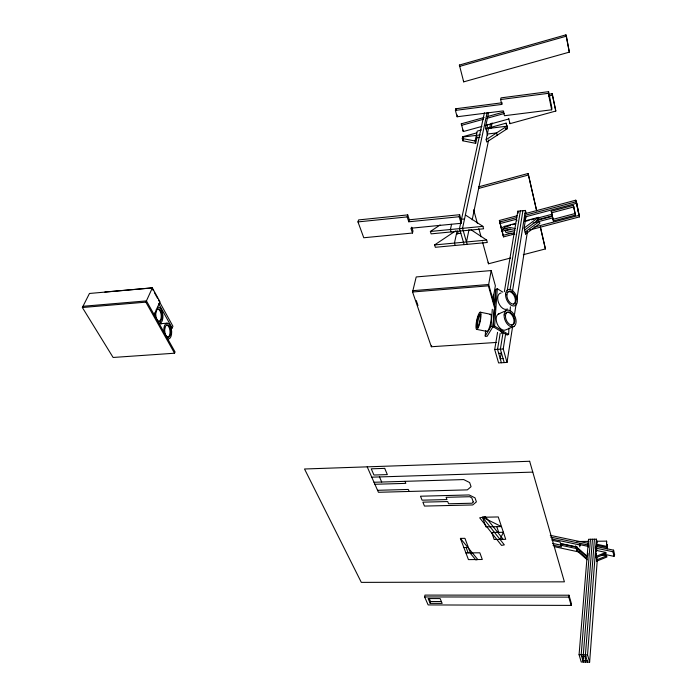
<?xml version="1.0" encoding="UTF-8"?>
<svg xmlns="http://www.w3.org/2000/svg" width="697" height="697" viewBox="0 0 697 697"><rect width="100%" height="100%" fill="white"/><g stroke="black" fill="none" stroke-linecap="round" stroke-linejoin="round"><path stroke-width="1.05" d="M494.408 309.651L493.154 326.745L507.146 335.048L508.583 334.447L509.002 328.069M510.126 311.071L510.404 306.819M606.242 546.256L597.007 544.305L596.658 547.032L597.294 545.463L606.512 547.406L606.599 541.133L596.728 541.264L595.9 552.207L596.353 554.037M606.512 547.406L606.599 541.133M607.122 548.687L607.409 544.601L607.462 548.809M494.556 307.516L495.889 289.36L497.301 288.715L502.798 292.13M493.154 326.745L494.591 326.126L497.301 288.715M494.173 309.668L492.927 326.762L487.046 336.407L485.199 336.032L491.036 326.379L492.309 309.285M492.936 300.738L493.415 294.334M494.487 305.399L495.663 289.377M485.199 336.032L485.6 330.744M595.848 557.722L595.813 553.296L595.848 557.722L606.085 553.575L605.815 552.425L596.04 550.342L596.885 548.243L596.606 550.796M601.764 554.829L606.634 555.875L606.904 557.016L596.702 561.146L596.606 557.548M596.702 561.146L596.946 557.87M597.094 542.057L596.397 539.182L588.529 539.295L579.076 654.701L581.228 662.002L589.627 662.15L597.216 560.858M585.341 656.313L585.428 662.072M594.428 539.208L585.419 654.805L587.527 662.115M589.627 662.15L587.545 654.84L596.397 539.182M583.241 656.278L582.901 660.59L587.109 660.66M592.459 539.234L583.302 654.771L583.729 656.243M583.581 658.813L583.755 656.661M587.693 555.823L587.893 553.374M588.407 547.11L588.573 545.045M590.49 539.269L581.193 654.736L583.328 662.037M571.192 605.414L571.366 603.506L568.979 595.212L424.961 595.099L424.621 596.946L428.141 604.926L571.192 605.414L568.804 597.129L568.979 595.212M551.658 109.795L551.911 108.113L548.6 91.664L500.969 97.876L500.638 99.532L501.788 104.428L455.402 110.396L457.119 116.765L503.321 110.901L504.454 115.719L551.658 109.795L548.339 93.337L548.6 91.664M525.102 232.084L539.373 221.411L539.835 223.423L525.59 234.087L525.921 231.953M497.562 332.356L494.696 349.511L498.59 362.928L507.015 362.423L512.548 326.971M514.229 316.229L516.233 303.334M516.904 299.039L527.472 231.36M525.59 234.087L524.135 228.05L525.834 217.351M507.015 362.423L503.208 348.97L505.621 333.933M512.522 290.98L525.468 210.433L517.827 211.2L504.375 291.616M525.747 217.072L525.198 220.513L524.388 217.133L576.767 203.245L575.792 200.196L524.946 213.691M501.108 353.396L500.246 358.763L503.06 358.589M503.164 331.972L500.368 349.153L504.201 362.588M509.977 290.118L522.916 210.686M500.185 333.244L497.527 349.336L501.396 362.762M507.268 290.327L520.371 210.938M492.927 299.719L495.375 285.787L491.185 270.567L416.205 276.944L412.563 291.991L431.338 346.74L496.665 342.427M430.206 603.349L428.097 598.557L440.112 598.575L442.159 603.384L430.206 603.349L430.537 601.502L429.282 598.627M495.123 309.729L488.414 285.84L491.185 270.567M501.788 104.428L502.119 102.773L455.803 108.749L455.402 110.396M472.191 219.843L488.614 139.966M491.019 128.257L492.117 122.925M489.634 128.109L490.496 123.961M466.467 241.964L469.029 229.583M485.495 128.84L506.109 123.16L507.486 128.562L486.759 142.031L486.157 139.679L488.597 127.987M488.606 112.478L485.548 126.95L487.656 135.349M486.68 129.476L487.769 124.301M487.133 112.565L462.538 228.337L467.147 244.342M457.607 234.087L458.034 232.092M484.415 112.766L459.497 228.633L464.141 244.621M409.313 219.782L407.719 214.903L358.572 219.921L357.962 221.907L363.773 237.755L412.476 233.033L410.899 228.233L461.083 223.301L461.519 221.271L459.637 214.711L409.313 219.782L408.79 221.785L459.192 216.732L459.637 214.711M476.861 132.848L462.677 136.751L462.277 138.494L462.904 140.82L475.685 143.347L475.075 141.012L477.236 131.114L481.366 129.982M431.338 346.74L431.626 345.416M475.685 143.347L477.088 136.917M457.127 230.724L454.453 243.087L455.158 245.449M451.569 224.312L450.41 229.513L451.133 231.927M462.904 140.82L463.235 139.365M457.119 116.765L457.52 115.118M412.476 233.033L412.981 231.021L411.735 227.187M408.79 221.785L407.196 216.906L407.719 214.903M603.602 554.124L614.022 556.363L614.641 554.777L613.587 550.168L595.796 546.404M614.022 556.363L612.968 551.754L613.587 550.168M588.085 543.312L588.477 544.854L587.832 546.422L587.449 544.88L588.085 543.312L550.255 535.331M579.887 546.91L579.355 544.871L580 543.303L580.531 545.35M154.185 314.73L159.962 301.74L152.355 287.913L89.46 293.472L82.359 307.516L113.114 357.465L174.546 353.222L175.06 351.976L146.431 300.904L82.987 306.279M552.982 545.141L561.468 546.971L560.989 545.263L561.643 543.721M170.024 328.235L172.159 328.078L172.934 326.248L158.515 300.041M174.546 353.222L145.856 302.149L152.355 287.913M524.135 228.05L538.45 217.359L538.912 219.389L524.623 230.071M470.972 229.731L486.663 240.082L487.308 242.478L435.337 247.287L434.606 244.935L455.594 230.899M465.378 214.972L482.925 226.359L483.587 228.808L431.129 233.861L430.38 231.456L440.112 224.992M486.157 139.679L506.928 126.201L506.109 123.16M498.346 314.042L506.257 310.574M514.003 326.405L506.048 329.768A8.773 5.341 66.9 0 1 497.118 323.661A8.773 5.341 66.9 0 1 499.671 313.598M596.423 560.005L606.634 555.875M595.56 556.572L605.815 552.425M459.384 65.048L565.929 34.85L566.417 36.157L569.327 52.136L463.697 81.863L459.384 65.048L459.698 66.381L566.417 36.157M549.036 94.4L552.12 93.537L555.805 111.041L509.951 123.674L509.542 122.175M548.495 96.16L552.616 95.019M483.465 119.265L461.632 125.312L461.309 123.805L484.136 117.479M487.247 116.617L503.853 112.017M486.584 118.403L504.262 113.515M461.309 123.805L463.305 131.541L481.941 126.401M485.042 125.538L508.854 118.969M505.482 129.111L507.486 128.562L506.667 125.512M478.691 186.813L528.108 173.483L536.725 210.903M478.848 188.373L528.526 174.991M516.904 220.914L516.486 219.224L500.115 223.563L499.383 220.47L517.061 215.782M516.773 217.499L499.749 222.012L503.556 236.884L513.689 234.218M524.667 215.408L576.28 201.721L578.963 215.356L534.12 227.178M537.831 219.677L552.329 215.843L551.222 211.252L573.396 205.371L575.513 215.077L553.435 220.905L552.329 216.331L536.838 220.426M552.329 215.843L551.667 212.785L573.884 206.904M514.9 230.402L504.802 228.407L504.288 226.403L515.675 223.388M524.989 220.923L538.45 217.359M505.351 226.612L501.221 227.71L501.587 229.261L505.726 228.163M507.425 226.063L510.526 225.244M512.591 224.695L515.693 223.876M524.998 221.419L529.136 220.322M531.201 219.773L534.303 218.954M536.376 218.405L551.885 214.301M506.893 228.337L501.735 229.705L502.101 231.256L510.474 229.043M533.127 223.057L552.773 217.873L552.329 216.331M552.982 219.363L575.034 213.543L573.396 205.371M503.19 235.333L511.128 233.242M529.668 230.001L579.46 216.889L576.767 203.245M482.516 241.99L488.519 263.78L510.648 258.003M523.29 254.701L545.411 248.934L540.349 226.743M491.681 532.961L494.504 532.43M472.322 552.869L470.283 553.244L475.781 559.891L477.811 559.525L460.395 538.389L464.934 538.328L470.397 552.887M500.638 99.532L548.339 93.337M488.492 128.457L506.928 126.201M505.351 128.823L507.486 128.562M480.311 134.896L462.608 137.039L463.026 138.59M487.334 134.042L496.578 132.918L497.153 135.279M479.911 137.353L476.914 137.718L476.304 135.375M357.962 221.907L407.196 216.906M460.525 219.355L464.533 218.954M430.38 231.456L482.925 226.359M456.483 233.704L460.822 233.295M434.606 244.935L486.663 240.082M104.846 292.034L151.815 287.878M82.359 307.516L145.856 302.149M412.877 290.666L488.658 284.498L495.358 308.388M412.563 291.991L488.414 285.84M167.228 323.181L158.62 323.852A7.928 3.938 84.6 0 1 159.657 324.149M494.696 349.511L503.208 348.97M498.695 353.396L501.526 353.213M371.762 477.175L532.778 472.113M374.001 482.263L463.697 479.571L469.63 482.542L471.076 486.672L467.356 489.869L378.436 492.291L367.197 466.842M374.899 484.284L405.82 483.369L404.983 481.331M377.556 490.305L408.329 489.451L409.156 491.455M576.933 541.525L588.878 541.369M463.862 547.528L468.367 547.476M465.918 552.939L479.841 552.791L482.289 559.491L468.445 559.613L460.395 538.389M424.621 596.946L568.804 597.129M430.537 601.502L441.393 601.537M579.076 654.701L587.545 654.84M581.62 656.208L585.846 656.278M504.288 226.403L515.414 228.581M462.277 138.494L475.075 141.012M514.395 232.206L505.308 230.411L505.822 232.406L514.891 234.209M476.731 329.376L486.985 331.458M491.036 326.379L492.927 326.762M480.207 312.169L490.461 314.277M550.63 537.091L587.449 544.88M579.399 544.531L588.651 546.492M595.168 547.973L612.968 551.754M552.068 539.069L579.355 544.871M552.033 540.314L560.074 542.031L560.562 543.747L577.064 547.267M562.671 543.939L577.081 547.014M552.573 543.381L561.059 545.193M560.989 545.263L578.501 549.018M554.246 546.648L579.268 552.041M494.591 326.126L508.583 334.447M586.813 555.927L575.452 545.951L575.757 547.101L587.109 557.077M586.891 558.645L576.367 549.384L576.672 550.517L587.188 559.787M160.127 322.031L161.19 323.931M158.733 303.735L172.159 328.078M152.329 288.811L153.357 290.684M154.385 292.557L157.478 298.177M379.49 476.931L381.703 482.028M466.11 547.502L468.157 552.913M569.327 52.136L565.929 34.85M416.275 300.573L417.965 305.521M496.778 526.671L498.712 532.369M555.805 111.041L552.12 93.537M579.46 216.889L575.792 200.196M575.034 213.543L575.513 215.077M551.222 211.252L551.667 212.785M459.192 216.732L461.083 223.301M500.951 330.509L501.831 333.628M473.646 209.832L477.367 223.319M478.795 228.511L481.078 236.806M545.411 248.934L540.41 227.335M455.803 108.749L456.291 110.57M462.677 136.751L463.096 138.302M499.383 220.47L503.556 236.884M596.04 550.342L596.327 551.493M596.728 541.264L597.015 542.414M596.606 542.876L597.503 546.553M517.827 211.2L518.28 213.047M524.867 216.253L525.477 218.788M525.468 210.433L526.13 213.221M508.662 118.412L509.951 123.674M463.383 80.512L463.697 81.863M528.108 173.483L536.551 210.442M462.974 130.034L463.305 131.541M552.773 217.873L553.435 220.905M488.188 262.238L488.519 263.78M507.451 308.98A8.695 5.236 66.3 0 1 498.608 302.812A8.695 5.236 66.3 0 1 501.126 292.975M505.569 313.415A6.865 4.138 66.9 0 1 512.948 316.647A6.865 4.138 66.9 0 1 511.389 325.316M506.98 292.627A6.804 4.06 66.3 0 1 513.863 295.162A6.804 4.06 66.3 0 1 513.759 304.101M489.913 314.556A8.765 1.873 -78.2 0 1 490.618 322.999A8.765 1.873 -78.2 0 1 486.567 331.11M477.733 327.39A6.831 1.403 -78.2 0 1 478.186 320.001A6.831 1.403 -78.2 0 1 480.756 314.277M157.348 307.421A8.059 3.99 84.1 0 1 162.906 315.384A8.059 3.99 84.1 0 1 158.411 322.955M155.161 317.161A8.059 3.99 84.1 0 1 154.873 312.979M164.109 333.114A7.946 3.894 84.6 0 1 166.853 323.208A7.946 3.894 84.6 0 1 171.68 331.816A7.946 3.894 84.6 0 1 167.271 338.751M156.189 309.808A6.273 3.102 84.1 0 1 161.155 314.6A6.273 3.102 84.1 0 1 157.731 321.3M166.566 325.002A6.177 3.032 84.6 0 1 170.033 332.016A6.177 3.032 84.6 0 1 166.592 337.113M503.373 532.29L500.01 539.4L502.825 538.877L485.382 516.704L479.684 517.827L501.535 545.394L504.332 544.88L482.524 517.261L498.242 516.947L505.726 539.321L494.164 539.487L491.733 532.473L503.373 532.29M473.246 501.936L472.104 503.217L448.554 503.774L447.718 501.552L422.879 502.154L424.456 506.074L472.723 504.959L476.408 501.866L475.006 497.85L469.159 494.948L420.483 496.212L422.086 500.176L446.96 499.566L446.115 497.318L469.787 496.717L471.825 497.937L473.246 501.936M529.659 461.275L304.519 468.994L361.316 582.378L564.396 581.838L529.659 461.275M384.692 468.367L371.231 468.82L373.949 475.023L387.34 474.596L384.692 468.367M501.465 526.592L485.887 526.862L482.524 517.261L501.465 526.592M505.464 315.706A6.865 4.138 66.9 0 0 512.121 325.002A6.865 4.138 66.9 0 0 512.757 314.791A6.865 4.138 66.9 0 0 505.464 315.706M504.123 314.922A8.826 5.323 66.9 0 0 512.687 326.867A8.826 5.323 66.9 0 0 513.489 313.728A8.826 5.323 66.9 0 0 504.123 314.922M506.885 294.848A6.804 4.06 66.4 0 0 513.471 304.11A6.804 4.06 66.4 0 0 514.098 294.09A6.804 4.06 66.4 0 0 506.885 294.848M505.56 294.047A8.756 5.219 66.4 0 0 514.038 305.957A8.756 5.219 66.4 0 0 514.822 293.062A8.756 5.219 66.4 0 0 505.56 294.047M478.525 325.543A6.831 1.394 -78.2 0 0 480.137 314.33A6.831 1.394 -78.2 0 0 476.765 322.45A6.831 1.394 -78.2 0 0 478.525 325.543M478.551 326.902A8.782 1.795 -78.2 0 0 480.616 312.483A8.782 1.795 -78.2 0 0 476.278 322.938A8.782 1.795 -78.2 0 0 478.551 326.902M155.98 312.021A6.273 3.102 84.1 0 0 159.343 321.474A6.273 3.102 84.1 0 0 161.39 312.186A6.273 3.102 84.1 0 0 155.98 312.021M164.901 328.017A6.186 3.023 84.6 0 0 168.177 337.27A6.186 3.023 84.6 0 0 170.164 328.034A6.186 3.023 84.6 0 0 164.901 328.017"/></g></svg>
